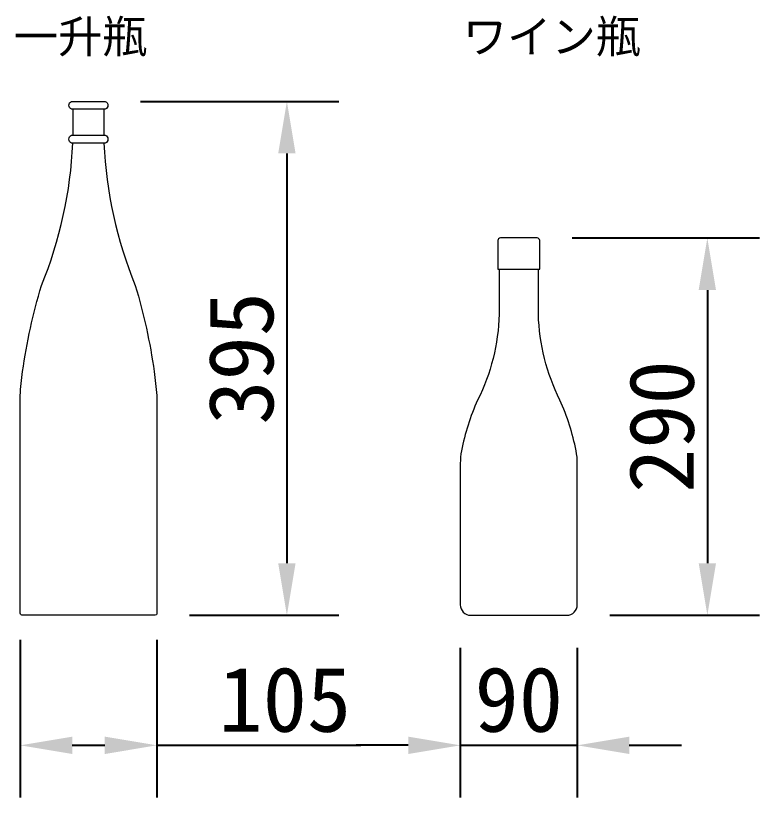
# Model space of a CAD drawing. Header units: millimetres. Extents: x -63086 to 144078, y -129912 to 13382.
# Drawn here: x 34420 to 34992, y -38084 to -37483 of the extents above; entities that cross this region are included whole.
import ezdxf

# ---------------------------------------------------------------- set-up
doc = ezdxf.new("R2010")
doc.units = ezdxf.units.MM
doc.layers.get('0').update_dxf_attribs({"lineweight": 0})
doc.layers.add('展開建具用', color=250, linetype='Continuous', lineweight=9)
doc.styles.get("Standard").update_dxf_attribs({"font": 'MS Mincho.ttf'})
doc.dimstyles.new('CAD素材.com_家具家電', dxfattribs={"dimtxt": 50, "dimasz": 40, "dimexe": 40, "dimexo": 25, "dimgap": 10, "dimtad": 1, "dimdec": 3, "dimtxsty": 'Standard', "dimcen": 2.5, "dimadec": 0, "dimazin": 0, "dimtfac": 1, "dimtdec": 3, "dimtmove": 0, "dimatfit": 3, "dimfxl": 1, "dimarcsym": 0})

# ---------------------------------------------------------------- blocks, each defined once
blk = doc.blocks.new('*D561')
at = {"layer": 'Defpoints', "color": 0, "ltscale": 10, "transparency": 16777216}
for p in [(34491.36, -37549.11), (34529.01, -37944.11), (34629, -37944.11)]:
    blk.add_point(p, dxfattribs=at)
at = {"layer": '展開建具用', "color": 0, "lineweight": -2, "ltscale": 10, "transparency": 16777216}
for p, q in [((34516.36, -37549.11), (34669, -37549.11)), ((34629, -37589.11), (34629, -37904.11)), ((34554.01, -37944.11), (34669, -37944.11))]:
    blk.add_line(p, q, dxfattribs=at)
at = {"layer": '展開建具用', "color": 0, "ltscale": 10, "transparency": 16777216}
for points in [[(34622.33, -37589.11), (34635.67, -37589.11), (34629, -37549.11)], [(34622.33, -37904.11), (34635.67, -37904.11), (34629, -37944.11)]]:
    blk.add_solid(points, dxfattribs=at)
at = {"layer": '展開建具用', "color": 0, "ltscale": 10, "transparency": 16777216, "insert": (34594, -37746.61), "char_height": 50, "attachment_point": 5, "rotation": 90}
blk.add_mtext('395', dxfattribs=at)
blk = doc.blocks.new('*D566')
at = {"layer": 'Defpoints', "color": 0, "ltscale": 10, "transparency": 16777216}
for p in [(34823.39, -37654.11), (34852.32, -37944.11), (34952.32, -37944.11)]:
    blk.add_point(p, dxfattribs=at)
at = {"layer": '展開建具用', "color": 0, "lineweight": -2, "ltscale": 10, "transparency": 16777216}
for p, q in [((34848.39, -37654.11), (34992.32, -37654.11)), ((34952.32, -37694.11), (34952.32, -37904.11)), ((34877.32, -37944.11), (34992.32, -37944.11))]:
    blk.add_line(p, q, dxfattribs=at)
at = {"layer": '展開建具用', "color": 0, "ltscale": 10, "transparency": 16777216}
for points in [[(34945.65, -37694.11), (34958.99, -37694.11), (34952.32, -37654.11)], [(34945.65, -37904.11), (34958.99, -37904.11), (34952.32, -37944.11)]]:
    blk.add_solid(points, dxfattribs=at)
at = {"layer": '展開建具用', "color": 0, "ltscale": 10, "transparency": 16777216, "insert": (34917.32, -37799.11), "char_height": 50, "attachment_point": 5, "rotation": 90}
blk.add_mtext('290', dxfattribs=at)
blk = doc.blocks.new('*D567')
at = {"layer": 'Defpoints', "color": 0, "ltscale": 10, "transparency": 16777216}
for p in [(34762.32, -37944.11), (34852.32, -37944.11), (34852.32, -38044.11)]:
    blk.add_point(p, dxfattribs=at)
at = {"layer": '展開建具用', "color": 0, "lineweight": -2, "ltscale": 10, "transparency": 16777216}
for p, q in [((34762.32, -37969.11), (34762.32, -38084.11)), ((34852.32, -37969.11), (34852.32, -38084.11)), ((34722.32, -38044.11), (34682.32, -38044.11)), ((34762.32, -38044.11), (34852.32, -38044.11)), ((34892.32, -38044.11), (34932.32, -38044.11))]:
    blk.add_line(p, q, dxfattribs=at)
at = {"layer": '展開建具用', "color": 0, "ltscale": 10, "transparency": 16777216}
for points in [[(34722.32, -38037.44), (34722.32, -38050.78), (34762.32, -38044.11)], [(34892.32, -38037.44), (34892.32, -38050.78), (34852.32, -38044.11)]]:
    blk.add_solid(points, dxfattribs=at)
at = {"layer": '展開建具用', "color": 0, "ltscale": 10, "transparency": 16777216, "insert": (34807.32, -38009.11), "char_height": 50, "attachment_point": 5}
blk.add_mtext('90', dxfattribs=at)
blk = doc.blocks.new('*D580')
at = {"layer": 'Defpoints', "color": 0, "ltscale": 10, "transparency": 16777216}
for p in [(34423.99, -37937.96), (34528.99, -37937.96), (34528.99, -38044.11)]:
    blk.add_point(p, dxfattribs=at)
at = {"layer": '展開建具用', "color": 0, "lineweight": -2, "ltscale": 10, "transparency": 16777216}
for p, q in [((34423.99, -37962.96), (34423.99, -38084.11)), ((34528.99, -37962.96), (34528.99, -38084.11)), ((34463.99, -38044.11), (34488.99, -38044.11)), ((34528.99, -38044.11), (34685.85, -38044.11))]:
    blk.add_line(p, q, dxfattribs=at)
at = {"layer": '展開建具用', "color": 0, "ltscale": 10, "transparency": 16777216}
for points in [[(34463.99, -38037.44), (34463.99, -38050.78), (34423.99, -38044.11)], [(34488.99, -38037.44), (34488.99, -38050.78), (34528.99, -38044.11)]]:
    blk.add_solid(points, dxfattribs=at)
at = {"layer": '展開建具用', "color": 0, "ltscale": 10, "transparency": 16777216, "insert": (34627.42, -38009.11), "char_height": 50, "attachment_point": 5}
blk.add_mtext('105', dxfattribs=at)
blk = doc.blocks.new('一升瓶（CAD素材.com）')
at = {"color": 0, "linetype": 'ByBlock', "lineweight": -2}
for points in [[(-0.53, 394.99), (12.47, 394.99, -0.666667), (12.47, 388.99), (-13.53, 388.99, -0.666667), (-13.53, 394.99), (12.47, 394.99)], [(11.46, 362.99, 0.087085), (35.57, 253.48, -0.036819), (50.09, 187.25, -0.009986), (52.11, 168.96), (52.11, 1.26, -0.342787), (50.92, 0), (-50.92, 0, -0.344857), (-52.89, 1.53), (-52.89, 168.96, -0.026369), (-51.15, 187.25, -0.036819), (-36.63, 253.48, 0.087085), (-12.52, 362.99)]]:
    blk.add_lwpolyline(points, format="xyb", dxfattribs=at)
for points in [[(-12.53, 388.99), (-12.53, 368.99)], [(11.47, 388.99), (11.47, 368.99)]]:
    blk.add_lwpolyline(points, dxfattribs=at)
blk.add_lwpolyline([(12.47, 368.99, -0.666667), (12.47, 362.99), (-13.53, 362.99, -0.666667), (-13.53, 368.99)], format="xyb", close=True, dxfattribs=at)
blk = doc.blocks.new('ワイン瓶（CAD素材.com）')
at = {"color": 0, "linetype": 'ByBlock', "lineweight": -2}
blk.add_lwpolyline([(-16.07, 266), (16.07, 266), (16.07, 288, 0.414214), (14.07, 290), (-14.07, 290, 0.414214), (-16.07, 288)], format="xyb", close=True, dxfattribs=at)
blk.add_lwpolyline([(-15.07, 266), (-15.07, 231.33, -0.10893), (-31.66, 165.4, 0.057284), (-44.07, 126.35, 0.048338), (-45, 116.75), (-45, 8, 0.414214), (-37, 0), (37, 0, 0.414214), (45, 8), (45, 116.75, 0.048338), (44.07, 126.35, 0.057284), (31.66, 165.4, -0.10893), (15.07, 231.33), (15.07, 266)], format="xyb", dxfattribs=at)

msp = doc.modelspace()

# ---------------------------------------------------------------- block references
at = {"layer": '展開建具用', "ltscale": 10}
for name, p in [('一升瓶（CAD素材.com）', (34476.8852, -37944.1097)), ('ワイン瓶（CAD素材.com）', (34807.3189, -37944.1097))]:
    msp.add_blockref(name, p, dxfattribs=at)

# ---------------------------------------------------------------- texts
at = {"layer": '展開建具用', "ltscale": 10, "char_height": 25, "attachment_point": 1}
for s, insert in [('一升瓶', (34418.9085, -37486.8112)), ('ワイン瓶', (34764.2676, -37486.8112))]:
    msp.add_mtext(s, dxfattribs=dict(at, insert=insert))

# ---------------------------------------------------------------- dimensions: what is measured, and where the dimension line sits
at = {"layer": '展開建具用', "ltscale": 10}
for base, p1, p2, picture, middle in [((34629.0011, -37944.1097), (34491.3559, -37549.1097), (34529.0059, -37944.1097), '*D561', (34594.0011, -37746.6097)), ((34952.3189, -37944.1097), (34823.3898, -37654.1097), (34852.3189, -37944.1097), '*D566', (34917.3189, -37799.1097))]:
    dim = msp.add_linear_dim(base=base, p1=p1, p2=p2, angle=90, dimstyle='CAD素材.com_家具家電', dxfattribs=at)
    dim.commit()
    dim.dimension.update_dxf_attribs({"geometry": picture, "text_midpoint": middle})
for base, p1, p2, picture, middle in [((34528.9919, -38044.1097), (34423.9919, -37937.9581), (34528.9919, -37937.9581), '*D580', (34627.4205, -38009.1097)), ((34852.3189, -38044.1097), (34762.3189, -37944.1097), (34852.3189, -37944.1097), '*D567', (34807.3189, -38009.1097))]:
    dim = msp.add_linear_dim(base=base, p1=p1, p2=p2, dimstyle='CAD素材.com_家具家電', dxfattribs=at)
    dim.commit()
    dim.dimension.update_dxf_attribs({"geometry": picture, "text_midpoint": middle})

doc.saveas('drawing.dxf')
